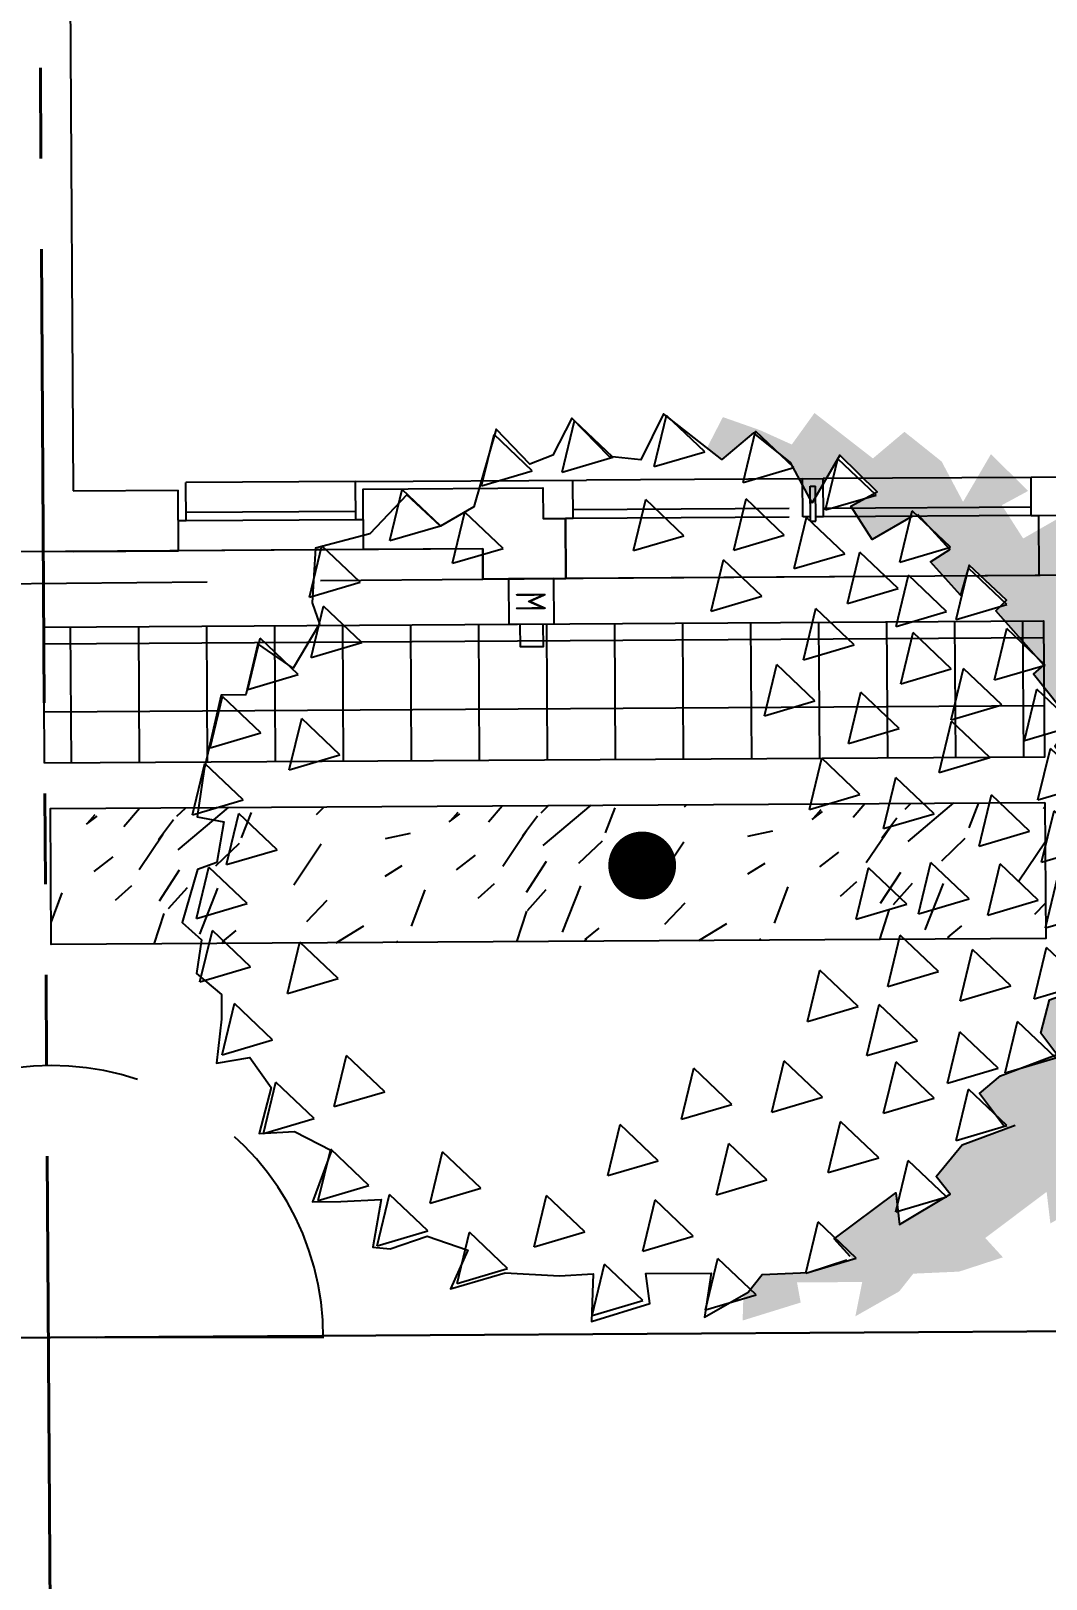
# Model space of a CAD drawing. Header units: feet. Extents: x 919634 to 928945, y 707022 to 708026.
# Drawn here: x 920920.78 to 920931.97, y 707106.93 to 707124 of the extents above; entities that cross this region are included whole.
import ezdxf
from ezdxf.enums import TextEntityAlignment as Align

# ---------------------------------------------------------------- set-up
doc = ezdxf.new("R2010")
doc.units = ezdxf.units.FT
doc.header["$LTSCALE"] = 20
doc.header["$MEASUREMENT"] = 0
for name, pattern in [('HIDDEN2', [0.1875, 0.125, -0.0625]), ('Site Plan$0$HIDDEN2', [0.1875, 0.125, -0.0625]), ('Site Plan$0$PHANTOM2', [1.25, 0.625, -0.125, 0.125, -0.125, 0.125, -0.125])]:
    doc.linetypes.add(name, pattern=pattern)
for name, color, linetype in [('-u-site-utility clear zone', 252, 'HIDDEN2'), ('-u-site-xref', 7, 'Continuous'), ('LP-ANNO-LABL-SHRB', 2, 'Continuous'), ('Site Plan$0$-u-site-bldg_interior', 252, 'Continuous'), ('Site Plan$0$E-PLAN', 252, 'Continuous'), ('Site Plan$0$SP-BLDG-ROOF ABOVE', 4, 'Site Plan$0$HIDDEN2'), ('x-Villa5-LP Block$0$L-002', 253, 'Continuous'), ('x-Villa5-LP Block$0$LK-TREE-013M', 253, 'Continuous'), ('x-Villa5-LP Block$0$LK-TREE-050M', 253, 'Continuous'), ('x-Villa5-LP Block$0$LK-TREE-TRNK', 253, 'Continuous'), ('x-Villa5-LP Block$0$LP-PATT-SHAR', 253, 'Continuous'), ('x-Villa5-LP Block$0$LP-SHAR-BRDR-CONT', 253, 'Continuous'), ('x-Villa5-LP Block$0$LP-TREE', 253, 'Continuous')]:
    doc.layers.add(name, color=color, linetype=linetype)
for name, color, linetype, lineweight in [('Site Plan$0$SP-LOT LINES', 252, 'Site Plan$0$PHANTOM2', 40), ('Site Plan$0$SP-SIDEWALK', 2, 'Continuous', 25), ('SP-BUILDING-FOOTPRINT', 1, 'Continuous', 25)]:
    doc.layers.add(name, color=color, linetype=linetype, lineweight=lineweight)
doc.layers.add('x-Villa5-LP Block$0$-u-site-no_plot', color=253, linetype='Continuous', plot=False)
doc.layers.add('x-Villa5-LP Block$0$LK-TREE-SHAD', color=253, linetype='Continuous', plot=False)
doc.layers.get('-u-site-xref').off()
doc.styles.add('Site Plan$0$ARCHSTYL', font='archstyl.shx', dxfattribs={"width": 0.8})

# ---------------------------------------------------------------- blocks, each defined once
blk = doc.blocks.new('Site Plan')
at = {"layer": 'Site Plan$0$-u-site-bldg_interior'}
for p, q in [((920920.9773875017, 707161.9299691503, -4.92498255506876e-07), (920921.2469248755, 707118.9308149533, -4.92498255506876e-07)), ((920924.3588501179, 707119.0336568764, -4.92498255506876e-07), (920922.488147871, 707119.0219305023, -4.92498255506876e-07)), ((920922.4907849728, 707118.6012351171, -4.92498255506876e-07), (920922.4881478716, 707119.021930425, -4.92498255506876e-07)), ((920924.3588501179, 707119.0336568764, -4.92498255506876e-07), (920926.9068063535, 707119.0496285728, -4.92498255506876e-07)), ((920924.3614872196, 707118.612961491, -4.92498255506876e-07), (920924.3588501179, 707119.0336568797, -4.92498255506876e-07)), ((920926.7596527262, 707118.6279942121, -4.92498255506876e-07), (920926.7570156245, 707119.0486895975, -4.92498255506876e-07)), ((920929.2894249626, 707119.0645638388, -4.92498255506876e-07), (920926.9068063536, 707119.0496285509, -4.92498255506876e-07)), ((920929.2894249626, 707119.0645638388, -4.92498255506876e-07), (920929.516169212, 707119.0659851705, -4.92498255506876e-07)), ((920929.2920620642, 707118.6438684538, -4.92498255506876e-07), (920929.2894249626, 707119.0645638388, -4.92498255506876e-07)), ((920929.3732790177, 707118.9817545024, -4.92498255506876e-07), (920929.4333598752, 707118.9821311153, -4.92498255506876e-07)), ((920929.3756963005, 707118.5961267377, -4.92498255506876e-07), (920929.3732790177, 707118.9817545024, -4.92498255506876e-07)), ((920929.4357771574, 707118.59650335, -4.92498255506876e-07), (920929.4333598752, 707118.9821311153, -4.92498255506876e-07)), ((920931.808179672, 707119.0803524875, -4.92498255506876e-07), (920929.516169212, 707119.0659851705, -4.92498255506876e-07)), ((920929.5188063133, 707118.6452897851, -4.92498255506876e-07), (920929.516169212, 707119.0659851705, -4.92498255506876e-07)), ((920932.3295182198, 707119.0836203885, -4.92498255506876e-07), (920931.808179672, 707119.0803524875, -4.92498255506876e-07)), ((920931.8108167737, 707118.6596571022, -4.92498255506876e-07), (920931.808179672, 707119.0803524875, -4.92498255506876e-07)), ((920921.2469248755, 707118.9308149533, -4.92498255506876e-07), (920922.4053385347, 707118.9380763667, -4.92498255506876e-07)), ((920922.4095174081, 707118.2714228868, -4.92498255506876e-07), (920922.4053385347, 707118.9380763667, -4.92498255506876e-07)), ((920924.3609069077, 707118.7055383227, -4.92498255506876e-07), (920922.4902046608, 707118.6938119486, -4.92498255506876e-07)), ((920929.1416910228, 707118.7355063321, -4.92498255506876e-07), (920926.7590724141, 707118.7205710439, -4.92498255506876e-07)), ((920929.1422713345, 707118.6429295004, -4.92498255506876e-07), (920926.7596527262, 707118.6279942121, -4.92498255506876e-07)), ((920929.3753937599, 707118.644390813, -4.92498255506876e-07), (920929.2920620642, 707118.6438684538, -4.92498255506876e-07)), ((920929.5188063133, 707118.6452897851, -4.92498255506876e-07), (920929.4354746174, 707118.6447674258, -4.92498255506876e-07)), ((920931.8102364616, 707118.7522339339, -4.92498255506876e-07), (920929.5182260015, 707118.7378666169, -4.92498255506876e-07)), ((920931.8108167737, 707118.6596571022, -4.92498255506876e-07), (920929.5188063133, 707118.6452897851, -4.92498255506876e-07)), ((920931.8108167737, 707118.6596571022, -4.92498255506876e-07), (920931.8941484692, 707118.6601794615, -4.92498255506876e-07)), ((920922.4907849728, 707118.6012351171, -4.92498255506876e-07), (920922.4074532762, 707118.6007127577, -4.92498255506876e-07)), ((920924.3614872196, 707118.612961491, -4.92498255506876e-07), (920922.4907849728, 707118.6012351171, -4.92498255506876e-07)), ((920924.4448189157, 707118.6134838503, -4.92498255506876e-07), (920924.3614872196, 707118.612961491, -4.92498255506876e-07)), ((920926.7596527262, 707118.6279942121, -4.92498255506876e-07), (920926.6763210295, 707118.6274718526, -4.92498255506876e-07)), ((920926.6804747065, 707117.9648380151, -4.92498255506876e-07), (920926.6763210295, 707118.6274718526, -4.92498255506876e-07)), ((920929.3756963005, 707118.5961267377, -4.92498255506876e-07), (920929.4357771574, 707118.59650335, -4.92498255506876e-07)), ((920921.25110375, 707118.2641613729, -4.92498255506876e-07), (920920.5844501805, 707118.2599824987, -4.92498255506876e-07)), ((920921.25110375, 707118.2641613729, -4.92498255506876e-07), (920922.4095174081, 707118.2714228868, -4.92498255506876e-07)), ((920924.4468830475, 707118.2841939492, -4.92498255506876e-07), (920922.4095174083, 707118.2714228776, -4.92498255506876e-07)), ((920931.9098244935, 707117.9976178504, -4.92498255506876e-07), (920926.6804747065, 707117.9648380151, -4.92498255506876e-07))]:
    blk.add_line(p, q, dxfattribs=at)
at = {"layer": 'Site Plan$0$-u-site-bldg_interior', "elevation": -4.92498255506876e-07}
for points in [[(920932.4081183461, 707118.000741373), (920931.8983021466, 707117.9975456237), (920931.8941484692, 707118.6601794615), (920932.4154870176, 707118.6634474379), (920932.3846425229, 707123.5840533096)], [(920925.7625358915, 707118.2924410247), (920925.7646254088, 707117.9590970739), (920926.6804747065, 707117.9648380151)]]:
    blk.add_lwpolyline(points, dxfattribs=at)
blk.add_lwpolyline([(920926.6804747065, 707117.9648380151), (920925.7646267961, 707117.9590970827), (920925.7625372777, 707118.292441033), (920924.4468830475, 707118.2841939492), (920924.4427041734, 707118.9508475184), (920926.425010642, 707118.9632734624), (920926.4271253564, 707118.6259097862), (920926.6763210295, 707118.6274718526)], close=True, dxfattribs=at)
at = {"layer": 'Site Plan$0$E-PLAN'}
for p, q in [((920926.5474405107, 707117.964004099, -4.92498255506876e-07), (920926.0474503337, 707117.9608699435, -4.92498255506876e-07)), ((920926.0474503337, 707117.9608699435, -4.92498255506876e-07), (920926.0505844892, 707117.4608797668, -4.92498255506876e-07)), ((920926.550574666, 707117.4640139225, -4.92498255506876e-07), (920926.5474405107, 707117.964004099, -4.92498255506876e-07)), ((920926.0505844892, 707117.4608797668, -4.92498255506876e-07), (920926.550574666, 707117.4640139225, -4.92498255506876e-07))]:
    blk.add_line(p, q, dxfattribs=at)
at = {"layer": 'Site Plan$0$E-PLAN', "elevation": -4.92498255506876e-07}
blk.add_lwpolyline([(920926.425577122, 707117.4632303836), (920926.4271441998, 707117.2132352948), (920926.1771491113, 707117.2116682169), (920926.1755820336, 707117.4616633058)], dxfattribs=at)
at = {"layer": 'Site Plan$0$SP-BLDG-ROOF ABOVE'}
blk.add_line((920920.2243983189, 707117.9061378099, -4.92498255506876e-07), (920925.7646267961, 707117.9590970827, -4.92498255506876e-07), dxfattribs=at)
at = {"layer": 'Site Plan$0$SP-LOT LINES', "ltscale": 0.4}
blk.add_line((920921.1162654029, 707086.5960307533, 1.430118495167166e-07), (920920.5521173982, 707176.5942626084, 1.430118495161385e-07), dxfattribs=at)
at = {"layer": 'Site Plan$0$SP-SIDEWALK'}
for p, q in [((920958.6307453202, 707109.829742878), (920601.175494837, 707107.5890581203)), ((920939.6384011458, 707109.7125874128, -4.92498255506876e-07), (920844.3069367487, 707109.1150083903, -4.92498255506876e-07))]:
    blk.add_line(p, q, dxfattribs=at)
at = {"layer": 'Site Plan$0$E-PLAN', "style": 'Site Plan$0$ARCHSTYL', "width": 0.8}
blk.add_text('M', height=0.3333333333333331, rotation=270.3591500469424, dxfattribs=at).set_placement((920926.2923255822, 707117.7114052343, -4.92498255506876e-07), align=Align.MIDDLE)
blk = doc.blocks.new('x-Villa5-LP Block$0$TREE-EVGR-001')
at = {"layer": 'x-Villa5-LP Block$0$LK-TREE-SHAD'}
blk.add_hatch(color=256, dxfattribs=at).paths.add_polyline_path([(0.1089706438699523, -0.4757895270687129), (0.1079324849648344, -0.5039278319806328), (0.1722425849569049, -0.4844509835266706), (0.1683450062939187, -0.4621619195394686), (0.2404502679496829, -0.4621619195394686), (0.2326551019482395, -0.5000324628521611), (0.2813748786129224, -0.4727648733296661), (0.29696520194031, -0.4532880220641289), (0.3476337679364576, -0.4513403360940913), (0.396264019304823, -0.4358758569983934), (0.3768656295975177, -0.4143343223446152), (0.4450733125903241, -0.3636945124281112), (0.4489708955910316, -0.3987528430191389), (0.5054858295816587, -0.3656421955865525), (0.4898955019165214, -0.3461653471325974), (0.5191273679153312, -0.3111070165415697), (0.5672549638759108, -0.2934702439136743), (0.5386152742434547, -0.2546241515265422), (0.5620007679100354, -0.2351473002610049), (0.624362074232863, -0.2117750798669817), (0.6068229572362327, -0.1884028594729728), (0.6165669125691693, -0.1513968457234967), (0.6613891018953666, -0.1358153635864312), (0.6399524018980287, -0.1143908291624314), (0.6360548188972928, -0.06569870240437581), (0.6652866848961025, -0.0540125922073571), (0.6419011912295218, -0.02869268865489971), (0.6321572402343065, 0.008313327906165568), (0.6652866848961025, 0.01805175213314669), (0.6399524018980287, 0.05311008272417439), (0.6321572402343065, 0.07453461714816001), (0.6594403125638735, 0.08037767224666226), (0.624362074232863, 0.1290697990047249), (0.6341060295657996, 0.1427035923601849), (0.6438499848987362, 0.1543897025571965), (0.600976584904032, 0.2089248844137614), (0.6126693295684618, 0.2186633086407426), (0.5600519742407926, 0.2790415455958168), (0.5717447189052223, 0.2907276557928284), (0.5308201125797325, 0.329681355512335), (0.5210761572468243, 0.2965707108913307), (0.4879467125850283, 0.3335767246408068), (0.5093834125823946, 0.3472105208078489), (0.4734964548200651, 0.3870622876876126), (0.4236366125929578, 0.3588966310048534), (0.4002511232641268, 0.3959026447543295), (0.4294829849251585, 0.4114841268913949), (0.3885583742619474, 0.4523855097693499), (0.3573777232693942, 0.3997980166943904), (0.3339922296028135, 0.4445947715123992), (0.2930676232773237, 0.4777054161333965), (0.2579893849463133, 0.448490140640871), (0.1936792849542428, 0.4991299505573892), (0.1683450062939187, 0.4644221308886216), (0.1332667679629083, 0.4805573219530999), (0.09234215729966877, 0.4952345814289103), (0.07460491585158024, 0.4613917906249796), (0.0909893849463117, 0.448490140640871), (0.1260676232773221, 0.4777054161333965), (0.1669922296028119, 0.4445947715123992), (0.1903777232693926, 0.3997980166943904), (0.2215583742619458, 0.4523855097693499), (0.2624829849251853, 0.4114841268913949), (0.2332511232641252, 0.3959026447543295), (0.2566366125929562, 0.3588966310048534), (0.3064964548200635, 0.3870622876876126), (0.342383412582393, 0.3472105208078489), (0.3209467125850267, 0.3335767246408068), (0.3540761572468227, 0.2965707108913307), (0.3638201125797593, 0.329681355512335), (0.4047447189052207, 0.2907276557928284), (0.3930519742408194, 0.2790415455958168), (0.4456693295684602, 0.2186633086407426), (0.4339765849040305, 0.2089248844137614), (0.4768499848987346, 0.1543897025571965), (0.4671060295657981, 0.1427035923601849), (0.4573620742328615, 0.1290697990047249), (0.4924403125638719, 0.08037767224666226), (0.4651572402343049, 0.07453461714816001), (0.4729524018980271, 0.05311008272417439), (0.498286684896101, 0.01805175213314669), (0.4651572402343049, 0.008313327906165568), (0.4749011912295202, -0.02869268865489971), (0.498286684896101, -0.0540125922073571), (0.4690548188972912, -0.06569870240437581), (0.4729524018980271, -0.1143908291624314), (0.494389101895365, -0.1358153635864312), (0.4495669125691677, -0.1513968457234967), (0.4398229572362311, -0.1884028594729728), (0.4573620742328615, -0.2117750798669817), (0.3950007679100338, -0.2351473002610049), (0.3716152742434531, -0.2546241515265422), (0.4002549638759092, -0.2934702439136743), (0.3521273679153296, -0.3111070165415697), (0.3228955019165198, -0.3461653471325974), (0.3384858295816571, -0.3656421955865525), (0.2819708955910301, -0.3987528430191389), (0.2780733125903225, -0.3636945124281112), (0.2098656295975161, -0.4143343223446152), (0.2292640193048214, -0.4358758569983934), (0.1806337679364844, -0.4513403360940913), (0.1299652019403084, -0.4532880220641289), (0.1143748786128924, -0.4727648733296661)])
at = {"layer": 'x-Villa5-LP Block$0$LK-TREE-013M'}
for p, q in [((0.01608767338453276, 0.4409001615718182), (0.03011885881846865, 0.4975208610826485)), ((0.07213823025793431, 0.4570591482962385), (0.03011885881846865, 0.4975208610826485)), ((-0.08579755074086393, 0.4354452148689205), (-0.07176636530692804, 0.4920659143797508)), ((-0.02974699386746238, 0.4516042015933337), (-0.07176636530692804, 0.4920659143797508)), ((0.1143341395054449, 0.4227169976003609), (0.1283653249393808, 0.4793376971111911)), ((0.1703846963788465, 0.4388759843247811), (0.1283653249393808, 0.4793376971111911)), ((-0.1749471218505789, 0.4208986820327283), (-0.160915936416643, 0.4775193815435586)), ((-0.1188965649771774, 0.4370576687571415), (-0.160915936416643, 0.4775193815435586)), ((-0.08579755074086393, 0.4354452148689205), (-0.02974699386746238, 0.4516042015933337)), ((0.01608767338453276, 0.4409001615718182), (0.07213823025793431, 0.4570591482962385)), ((0.205303089617388, 0.3918056246554613), (0.2193342750513523, 0.4484263241662916)), ((0.2613536464907895, 0.4079646113798816), (0.2193342750513523, 0.4484263241662916)), ((-0.1749471218505789, 0.4208986820327283), (-0.1188965649771774, 0.4370576687571415)), ((0.1143341395054449, 0.4227169976003609), (0.1703846963788465, 0.4388759843247811)), ((-0.2768323459759756, 0.3608942434154443), (-0.2628011605420113, 0.4175149429262746)), ((-0.2207817891025741, 0.3770532301398575), (-0.2628011605420113, 0.4175149429262746)), ((-0.007564253644574137, 0.3481660261468846), (0.006466931789361752, 0.4047867256577149)), ((0.04848630322882741, 0.3643250128713049), (0.006466931789361752, 0.4047867256577149)), ((0.1034178654920197, 0.3481660261468846), (0.1174490509259556, 0.4047867256577149)), ((0.1594684223653928, 0.3643250128713049), (0.1174490509259556, 0.4047867256577149)), ((0.205303089617388, 0.3918056246554613), (0.2613536464907895, 0.4079646113798816)), ((-0.2768323459759756, 0.3608942434154443), (-0.2207817891025741, 0.3770532301398575)), ((-0.207695943890883, 0.3354378171734425), (-0.1936647584569471, 0.3920585166842798)), ((-0.1516453870174814, 0.3515968038978627), (-0.1936647584569471, 0.3920585166842798)), ((0.1701956033239185, 0.3271660389251565), (0.1842267887578544, 0.3837867384359868)), ((0.22624616019732, 0.3433250256495768), (0.1842267887578544, 0.3837867384359868)), ((0.2871751447181623, 0.3336195016058099), (0.3012063301520982, 0.3902402011166473)), ((0.3432257015915638, 0.3497784883302302), (0.3012063301520982, 0.3902402011166473)), ((-0.007564253644574137, 0.3481660261468846), (0.04848630322882741, 0.3643250128713049)), ((0.1034178654920197, 0.3481660261468846), (0.1594684223653928, 0.3643250128713049)), ((-0.3659819170856906, 0.2990714892305277), (-0.3519507316517547, 0.355692188741358)), ((-0.3099313602122891, 0.3152304759549409), (-0.3519507316517547, 0.355692188741358)), ((-0.207695943890883, 0.3354378171734425), (-0.1516453870174814, 0.3515968038978627)), ((0.1701956033239185, 0.3271660389251565), (0.22624616019732, 0.3433250256495768)), ((0.2289550166464949, 0.2881615875296006), (0.2429862020804592, 0.3447822870404309)), ((0.2850055735198964, 0.3043205742540209), (0.2429862020804592, 0.3447822870404309)), ((0.2871751447181623, 0.3336195016058099), (0.3432257015915638, 0.3497784883302302)), ((0.07794655946065632, 0.2808883252590633), (0.0919777448945922, 0.3375090247699006)), ((0.1339971163340579, 0.2970473119834764), (0.0919777448945922, 0.3375090247699006)), ((0.3490340307942859, 0.2699784235581433), (0.3630652162282217, 0.3265991230689735)), ((0.4050845876676874, 0.2861374102825565), (0.3630652162282217, 0.3265991230689735)), ((-0.3659819170856906, 0.2990714892305277), (-0.3099313602122891, 0.3152304759549409)), ((0.2823669751465161, 0.262489606945266), (0.2963981605804804, 0.3191103064560963)), ((0.3384175320199176, 0.2786485936696792), (0.2963981605804804, 0.3191103064560963)), ((0.07794655946065632, 0.2808883252590633), (0.1339971163340579, 0.2970473119834764)), ((0.2289550166464949, 0.2881615875296006), (0.2850055735198964, 0.3043205742540209)), ((-0.3647756345556559, 0.2323072228889984), (-0.35074444912172, 0.2889279223998358)), ((-0.3087250776822543, 0.2484662096134116), (-0.35074444912172, 0.2889279223998358)), ((0.179831783586053, 0.2263388333446841), (0.1938629690199889, 0.2829595328555143)), ((0.2358823404594546, 0.2424978200691044), (0.1938629690199889, 0.2829595328555143)), ((0.2823669751465161, 0.262489606945266), (0.3384175320199176, 0.2786485936696792)), ((0.3490340307942859, 0.2699784235581433), (0.4050845876676874, 0.2861374102825565)), ((0.3908797478457871, 0.2027007226703148), (0.4049109332797229, 0.2593214221811593)), ((0.4469303047191886, 0.2188597093947351), (0.4049109332797229, 0.2593214221811593)), ((-0.4351183191707548, 0.1972457676722996), (-0.4210871337368189, 0.2538664671831299)), ((-0.3790677622973817, 0.2134047543967128), (-0.4210871337368189, 0.2538664671831299)), ((-0.3647756345556559, 0.2323072228889984), (-0.3087250776822543, 0.2484662096134116)), ((0.179831783586053, 0.2263388333446841), (0.2358823404594546, 0.2424978200691044)), ((0.2871751447181623, 0.1990640832399322), (0.3012063301520982, 0.2556847827507625)), ((0.3432257015915638, 0.2152230699643525), (0.3012063301520982, 0.2556847827507625)), ((-0.4351183191707548, 0.1972457676722996), (-0.3790677622973817, 0.2134047543967128)), ((0.1361666875323237, 0.1645160791597675), (0.1501978729662596, 0.2211367786705978)), ((0.1922172444057253, 0.1806750658841807), (0.1501978729662596, 0.2211367786705978)), ((0.2871751447181623, 0.1990640832399322), (0.3432257015915638, 0.2152230699643525)), ((0.3427669659111814, 0.1590072464141628), (0.3567981513451173, 0.2156279459250001)), ((0.3988175227845829, 0.175166233138583), (0.3567981513451173, 0.2156279459250001)), ((0.3908797478457871, 0.2027007226703148), (0.4469303047191886, 0.2188597093947351)), ((-0.4769470063782535, 0.133136656281394), (-0.4629158209443176, 0.1897573557922243)), ((-0.4208964495048519, 0.1492956430058143), (-0.4629158209443176, 0.1897573557922243)), ((0.2289550166464949, 0.1336046979197505), (0.2429862020804592, 0.1902253974305808)), ((0.2850055735198964, 0.1497636846441637), (0.2429862020804592, 0.1902253974305808)), ((0.4236285698860911, 0.1354230134873831), (0.437659755320027, 0.1920437129982133)), ((0.4796791267594926, 0.1515820002117962), (0.437659755320027, 0.1920437129982133)), ((0.1361666875323237, 0.1645160791597675), (0.1922172444057253, 0.1806750658841807)), ((0.3427669659111814, 0.1590072464141628), (0.3988175227845829, 0.175166233138583)), ((-0.3896338441147975, 0.1081482716777487), (-0.3756026586808616, 0.1647689711885789)), ((-0.333583287241396, 0.1243072584021689), (-0.3756026586808616, 0.1647689711885789)), ((0.3290208617696635, 0.1008750011120867), (0.3430520472035994, 0.1574957006229312)), ((0.385071418643065, 0.117033987836507), (0.3430520472035994, 0.1574957006229312)), ((-0.4769470063782535, 0.133136656281394), (-0.4208964495048519, 0.1492956430058143)), ((0.2289550166464949, 0.1336046979197505), (0.2850055735198964, 0.1497636846441637)), ((0.4236285698860911, 0.1354230134873831), (0.4796791267594926, 0.1515820002117962)), ((-0.3896338441147975, 0.1081482716777487), (-0.333583287241396, 0.1243072584021689)), ((0.4381836019040009, 0.06996362816719426), (0.4522147873379367, 0.1265843276780316)), ((0.4942341587774024, 0.08612261489160744), (0.4522147873379367, 0.1265843276780316)), ((-0.4969772052469068, 0.05905372646627427), (-0.4829460198129709, 0.1156744259771045)), ((-0.4409266483735053, 0.07521271319068745), (-0.4829460198129709, 0.1156744259771045)), ((0.1852899205927656, 0.06087204203390684), (0.1993211060267015, 0.1174927415447371)), ((0.2413404774661672, 0.07703102875832002), (0.1993211060267015, 0.1174927415447371)), ((0.3290208617696635, 0.1008750011120867), (0.385071418643065, 0.117033987836507)), ((0.2671619756935399, 0.03905224692717013), (0.2811931611274758, 0.0956729464380146)), ((0.3232125325669415, 0.05521123365159042), (0.2811931611274758, 0.0956729464380146)), ((0.4381836019040009, 0.06996362816719426), (0.4942341587774024, 0.08612261489160744)), ((-0.4969772052469068, 0.05905372646627427), (-0.4409266483735053, 0.07521271319068745)), ((0.1852899205927656, 0.06087204203390684), (0.2413404774661672, 0.07703102875832002)), ((0.3726859578233928, 0.0190507673880802), (0.3867171432573286, 0.07567146689891047)), ((0.4287365146967943, 0.03520975411250049), (0.3867171432573286, 0.07567146689891047)), ((-0.4596898562604395, 0.003783748969567569), (-0.4456586708265036, 0.06040444848039783)), ((-0.4036392993870379, 0.01994273569398075), (-0.4456586708265036, 0.06040444848039783)), ((0.2671619756935399, 0.03905224692717013), (0.3232125325669415, 0.05521123365159042)), ((0.4418223599084854, 0.0008676034166228419), (0.4558535453424213, 0.05748830292745311)), ((0.4978729167818869, 0.01702659014103602), (0.4558535453424213, 0.05748830292745311)), ((0.3726859578233928, 0.0190507673880802), (0.4287365146967943, 0.03520975411250049)), ((-0.4596898562604395, 0.003783748969567569), (-0.4036392993870379, 0.01994273569398075)), ((-0.4933384472424223, -0.05550020406539602), (-0.4793072618084864, 0.001120495445434244)), ((-0.4372878903690207, -0.03934121734097573), (-0.4793072618084864, 0.001120495445434244)), ((0.3053689347405566, -0.05550020406539602), (0.3194001201744925, 0.001120495445434244)), ((0.3614194916139581, -0.03934121734097573), (0.3194001201744925, 0.001120495445434244)), ((0.4418223599084854, 0.0008676034166228419), (0.4978729167818869, 0.01702659014103602)), ((0.236232532655464, -0.06095515076829372), (0.2502637180893998, -0.004334451257463456)), ((0.2922830895288655, -0.04479616404388054), (0.2502637180893998, -0.004334451257463456)), ((0.3817828528345899, -0.05731851963302859), (0.3958140382685258, -0.0006978201221983227)), ((0.4378334097079914, -0.0411595329086083), (0.3958140382685258, -0.0006978201221983227)), ((0.4454611179129699, -0.07186505246922081), (0.4594923033469058, -0.01524435295839055)), ((0.5015116747863715, -0.05570606574480053), (0.4594923033469058, -0.01524435295839055)), ((-0.4933384472424223, -0.05550020406539602), (-0.4372878903690207, -0.03934121734097573)), ((0.236232532655464, -0.06095515076829372), (0.2922830895288655, -0.04479616404388054)), ((0.3053689347405566, -0.05550020406539602), (0.3614194916139581, -0.03934121734097573)), ((0.3817828528345899, -0.05731851963302859), (0.4378334097079914, -0.0411595329086083)), ((0.4454611179129699, -0.07186505246922081), (0.5015116747863715, -0.05570606574480053)), ((-0.4898898862905128, -0.1255692016943044), (-0.4758587008565769, -0.06894850218347415)), ((-0.4338393294171112, -0.1094102149698841), (-0.4758587008565769, -0.06894850218347415)), ((-0.3932726021192536, -0.1391427616521668), (-0.3792414166853462, -0.0825220621413294)), ((-0.3372220452458805, -0.1229837749277465), (-0.3792414166853462, -0.0825220621413294)), ((0.2708007336979961, -0.1355061222217699), (0.2848319191319604, -0.07888542271093968)), ((0.3268512905713976, -0.1193471354973568), (0.2848319191319604, -0.07888542271093968)), ((0.3508534097965423, -0.1518709706255947), (0.3648845952304782, -0.09525027111476447)), ((0.4069039666699155, -0.1357119839011816), (0.3648845952304782, -0.09525027111476447)), ((0.4327254648972882, -0.1500526550579622), (0.4467566503312241, -0.0934319555471319)), ((0.4887760217706898, -0.133893668333549), (0.4467566503312241, -0.0934319555471319)), ((-0.4898898862905128, -0.1255692016943044), (-0.4338393294171112, -0.1094102149698841)), ((0.1816511625882811, -0.1736907657323314), (0.1956823480222454, -0.1170700662214941)), ((0.2377017194616826, -0.1575317790079112), (0.1956823480222454, -0.1170700662214941)), ((0.2708007336979961, -0.1355061222217699), (0.3268512905713976, -0.1193471354973568)), ((-0.3932726021192536, -0.1391427616521668), (-0.3372220452458805, -0.1229837749277465)), ((0.3508534097965423, -0.1518709706255947), (0.4069039666699155, -0.1357119839011816)), ((0.4327254648972882, -0.1500526550579622), (0.4887760217706898, -0.133893668333549)), ((-0.4660477622088308, -0.206420462539981), (-0.4520165767748949, -0.1497997630291508)), ((-0.4099972053354293, -0.1902614758155607), (-0.4520165767748949, -0.1497997630291508)), ((0.1816511625882811, -0.1736907657323314), (0.2377017194616826, -0.1575317790079112)), ((0.2471488066688892, -0.2118754092428787), (0.2611799921028251, -0.1552547097320485)), ((0.3031993635422907, -0.1957164225184655), (0.2611799921028251, -0.1552547097320485)), ((0.3362983777786042, -0.2427867904829029), (0.3503295632125685, -0.1861660909720655)), ((0.3923489346520057, -0.2266278037584897), (0.3503295632125685, -0.1861660909720655)), ((0.3999766428569842, -0.2318768970771004), (0.4140078282909201, -0.1752561975662701)), ((0.4560271997303857, -0.2157179103526801), (0.4140078282909201, -0.1752561975662701)), ((-0.4660477622088308, -0.206420462539981), (-0.4099972053354293, -0.1902614758155607)), ((0.2471488066688892, -0.2118754092428787), (0.3031993635422907, -0.1957164225184655)), ((-0.3423299900565837, -0.2646065855896325), (-0.3282988046226194, -0.2079858860788022)), ((-0.2862794331831822, -0.2484475988652122), (-0.3282988046226194, -0.2079858860788022)), ((0.1416248245390364, -0.273698171722927), (0.1556560099729722, -0.2170774722120825)), ((0.1976753814124379, -0.2575391849985067), (0.1556560099729722, -0.2170774722120825)), ((0.2653425966912835, -0.2755164872905596), (0.2793737821252193, -0.2188957877797222)), ((0.321393153564685, -0.2593575005661393), (0.2793737821252193, -0.2188957877797222)), ((0.3999766428569842, -0.2318768970771004), (0.4560271997303857, -0.2157179103526801)), ((-0.4205632871528451, -0.2936996512620169), (-0.4065321017189092, -0.2370789517511867)), ((-0.364512730279472, -0.2775406645375966), (-0.4065321017189092, -0.2370789517511867)), ((0.04155897941589615, -0.2809714339934573), (0.05559016484980361, -0.224350734482627)), ((0.09760953628926927, -0.264812447269037), (0.05559016484980361, -0.224350734482627)), ((0.3362983777786042, -0.2427867904829029), (0.3923489346520057, -0.2266278037584897)), ((-0.3423299900565837, -0.2646065855896325), (-0.2862794331831822, -0.2484475988652122)), ((0.3453952727898013, -0.3064278685305766), (0.3594264582237372, -0.2498071690197463)), ((0.4014458296632029, -0.2902688818061563), (0.3594264582237372, -0.2498071690197463)), ((0.04155897941589615, -0.2809714339934573), (0.09760953628926927, -0.264812447269037)), ((0.1416248245390364, -0.273698171722927), (0.1976753814124379, -0.2575391849985067)), ((0.2653425966912835, -0.2755164872905596), (0.321393153564685, -0.2593575005661393)), ((-0.4205632871528451, -0.2936996512620169), (-0.364512730279472, -0.2775406645375966)), ((-0.04031307568487819, -0.3427941881783738), (-0.0262818902509423, -0.2861734886675436)), ((0.01573748118852336, -0.3266352014539535), (-0.0262818902509423, -0.2861734886675436)), ((0.2034837106151599, -0.3409758726107412), (0.2175148960490958, -0.284355173099911)), ((0.2595342674885615, -0.324816885886321), (0.2175148960490958, -0.284355173099911)), ((0.3453952727898013, -0.3064278685305766), (0.4014458296632029, -0.2902688818061563)), ((0.0797659384629128, -0.364613991580228), (0.09379712389684869, -0.3079932920693906)), ((0.1358164953362859, -0.3484550048558077), (0.09379712389684869, -0.3079932920693906)), ((-0.360523780078978, -0.3682506227154931), (-0.3464925946450137, -0.3116299232046629)), ((-0.3044732232055765, -0.3520916359910728), (-0.3464925946450137, -0.3116299232046629)), ((-0.2368060079267025, -0.3718872538507583), (-0.2227748224927666, -0.315266554339928)), ((-0.1807554510533009, -0.3557282671263451), (-0.2227748224927666, -0.315266554339928)), ((0.2034837106151599, -0.3409758726107412), (0.2595342674885615, -0.324816885886321)), ((-0.04031307568487819, -0.3427941881783738), (0.01573748118852336, -0.3266352014539535)), ((0.2780782497069652, -0.3846154711193179), (0.292109435140901, -0.3279947716084877)), ((0.3341288065803667, -0.3684564843948976), (0.292109435140901, -0.3279947716084877)), ((-0.360523780078978, -0.3682506227154931), (-0.3044732232055765, -0.3520916359910728)), ((-0.2368060079267025, -0.3718872538507583), (-0.1807554510533009, -0.3557282671263451)), ((0.0797659384629128, -0.364613991580228), (0.1358164953362859, -0.3484550048558077)), ((-0.2957471033798527, -0.4187691509456783), (-0.2817159179459168, -0.3621484514348481)), ((-0.2396965465064511, -0.4026101642212581), (-0.2817159179459168, -0.3621484514348481)), ((-0.1221851307856525, -0.4209817990622398), (-0.1081539453516882, -0.3643610995514024)), ((-0.06613457391225097, -0.4048228123378266), (-0.1081539453516882, -0.3643610995514024)), ((-0.002106116637861533, -0.4264367457651446), (0.01192506879607436, -0.3698160462543072)), ((0.05394444023554001, -0.4102777590407243), (0.01192506879607436, -0.3698160462543072)), ((0.2780782497069652, -0.3846154711193179), (0.3341288065803667, -0.3684564843948976)), ((-0.2957471033798527, -0.4187691509456783), (-0.2396965465064511, -0.4026101642212581)), ((-0.207695943890883, -0.4609847581404267), (-0.1936647584569471, -0.4043640586295965)), ((-0.1516453870174814, -0.4448257714160135), (-0.1936647584569471, -0.4043640586295965)), ((-0.1221851307856525, -0.4209817990622398), (-0.06613457391225097, -0.4048228123378266)), ((-0.002106116637861533, -0.4264367457651446), (0.05394444023554001, -0.4102777590407243)), ((0.1780124045838249, -0.4518931720071393), (0.1920435900177608, -0.3952724724963019)), ((0.2340629614571981, -0.4357341852827261), (0.1920435900177608, -0.3952724724963019)), ((-0.207695943890883, -0.4609847581404267), (-0.1516453870174814, -0.4448257714160135)), ((-0.05850686570727248, -0.4973510860833557), (-0.04447568027333659, -0.4407303865725112)), ((-0.002456308833870935, -0.4811920993589354), (-0.04447568027333659, -0.4407303865725112)), ((0.06703028544723111, -0.4918961310853263), (0.081061470881167, -0.435275431574496)), ((0.1230808423206327, -0.475737144360906), (0.081061470881167, -0.435275431574496)), ((0.1780124045838249, -0.4518931720071393), (0.2340629614571981, -0.4357341852827261)), ((0.06703028544723111, -0.4918961310853263), (0.1230808423206327, -0.475737144360906)), ((-0.05850686570727248, -0.4973510860833557), (-0.002456308833870935, -0.4811920993589354))]:
    blk.add_line(p, q, dxfattribs=at)
at = {"layer": 'x-Villa5-LP Block$0$LK-TREE-050M'}
for points in [[(0.3014588019191535, 0.384216534557325), (0.2566366125929562, 0.3588966310048534), (0.2332511232641252, 0.3959026447543295), (0.2624829849251853, 0.4114841268913949), (0.2215583742619458, 0.4523855097693499), (0.1903777232693926, 0.3997980166943904), (0.1669922296028119, 0.4445947715123992), (0.1260676232773221, 0.4777054161333965), (0.0909893849463117, 0.448490140640871), (0.02667928495424121, 0.4991299505573892), (0.001345006293917095, 0.448490140640871), (-0.03373323203709333, 0.4523855097693499), (-0.0746578427003044, 0.4952345814289103), (-0.0960945426976707, 0.4543331957393804), (-0.1214288213580232, 0.4445947715123992), (-0.1584558490205268, 0.4835484712318987), (-0.1837901320186006, 0.3978503307243599), (-0.2208171596811042, 0.3764257963003672), (-0.2578441873435793, 0.4114841268913949), (-0.2987687936690691, 0.3686350552318345), (-0.359181310660432, 0.3530535759063511), (-0.3630788936611395, 0.2926753389512768), (-0.3552837319974458, 0.2693031185572607), (-0.3845155936585058, 0.220610994610773), (-0.4234914106525025, 0.247878584133268), (-0.4371329489861466, 0.1913957191182476), (-0.4644160213157136, 0.1913957191182476), (-0.4839039319815868, 0.1095929477391877), (-0.4916990936452805, 0.05700545185264616), (-0.4624672319842205, 0.05116239675413681), (-0.4702623936479426, 0.006365641936127986), (-0.4916990936452805, -0.001425099132404739), (-0.5092382106419393, -0.05985564730586646), (-0.487801510644573, -0.07933249857140368), (-0.4936478829767736, -0.116338515132469), (-0.4663648106472067, -0.1397107355264779), (-0.4663648106472067, -0.1669783250489729), (-0.4722111829794073, -0.2156704489954677), (-0.4351841596546535, -0.2098273938969584), (-0.4117986659880728, -0.2429380413295377), (-0.4254402043217169, -0.2935778512460558), (-0.3864643873277203, -0.2916301652760183), (-0.3455397766645092, -0.313054699700011), (-0.3669764766618755, -0.3695375675266064), (-0.3357958213315726, -0.3695375675266064), (-0.2909736320053753, -0.367589881556583), (-0.3007175873383119, -0.4201773774431246), (-0.2812296766724387, -0.422125060601573), (-0.2403050660092276, -0.4084912672461201), (-0.1954828766830303, -0.4240727465715963), (-0.2149707873488751, -0.4669218182311567), (-0.1545582660197908, -0.4493926529356429), (-0.0941457490284563, -0.4532880220641289), (-0.05711872136595275, -0.4513403360940913), (-0.05906751503516716, -0.5039278319806328), (0.005242584956903329, -0.4844509835266706), (0.001345006293917095, -0.4513403360940913), (0.07345026794968135, -0.4513403360940913), (0.06565510194823787, -0.5000324628521611), (0.1143748786128924, -0.4727648733296661), (0.1299652019403084, -0.4532880220641289), (0.1806337679364844, -0.4513403360940913), (0.2235071679311886, -0.4377065427386384)], [(0.39889834657302, -0.2916301652760183), (0.3716152742434531, -0.2546241515265422), (0.3950007679100338, -0.2351473002610049), (0.4573620742328615, -0.2117750798669817), (0.4398229572362311, -0.1884028594729728), (0.4495669125691677, -0.1513968457234967), (0.494389101895365, -0.1358153635864312), (0.4729524018980271, -0.1143908291624314), (0.4690548188972912, -0.06569870240437581), (0.498286684896101, -0.0540125922073571), (0.4749011912295202, -0.02869268865489971), (0.4651572402343049, 0.008313327906165568), (0.498286684896101, 0.01805175213314669), (0.4729524018980271, 0.05311008272417439), (0.4651572402343049, 0.07453461714816001), (0.4924403125638719, 0.08037767224666226), (0.4573620742328615, 0.1290697990047249), (0.4671060295657981, 0.1427035923601849), (0.4768499848987346, 0.1543897025571965), (0.4339765849040305, 0.2089248844137614), (0.4456693295684602, 0.2186633086407426), (0.3930519742408194, 0.2790415455958168), (0.4047447189052207, 0.2907276557928284), (0.3638201125797593, 0.329681355512335), (0.3540761572468227, 0.2965707108913307), (0.3209467125850267, 0.3335767246408068), (0.342383412582393, 0.3472105208078489), (0.3073051742513826, 0.3861642205273483)], [(0.2274047465941749, -0.4338111707985775), (0.2098656295975161, -0.4143343223446152), (0.2780733125903225, -0.3636945124281112), (0.2819708955910301, -0.3987528430191389), (0.3384858295816571, -0.3656421955865525), (0.3228955019165198, -0.3461653471325974), (0.3521273679153296, -0.3111070165415697), (0.410591095575171, -0.2896824793059949)]]:
    blk.add_lwpolyline(points, dxfattribs=at)
at = {"layer": 'x-Villa5-LP Block$0$LK-TREE-TRNK', "const_width": 0.03749999999999999}
blk.add_lwpolyline([(-0.007023873626593513, -0.01738469727311553, 1), (0.007023873626508248, 0.01738469727314396, 1)], format="xyb", close=True, dxfattribs=at)
blk = doc.blocks.new('x-Villa5-LP Block', base_point=(60.56777102686465, 154.948772139498, 6.35512269888012e-07))
at = {"layer": 'x-Villa5-LP Block$0$LP-PATT-SHAR'}
h = blk.add_hatch(dxfattribs=at)
h.set_pattern_fill('ANSI37', color=256, scale=6, angle=45)
h.set_pattern_definition([(90, (136.564427736546, 160.7837142320308), (-0.7500000000000001, 0), []), (180, (136.564427736546, 160.7837142320308), (-5.551115123125783e-17, -0.75), [])])
h.paths.add_polyline_path([(137.2334943820929, 161.283713004013), (137.2345820524969, 162.7837142320317), (148.2587389110624, 162.7837142320308), (148.259847070434, 161.2837130040121)])
h = blk.add_hatch(dxfattribs=at)
h.set_pattern_fill('LAFX-C235-MULCH', color=256, scale=4, pattern_type=2)
h.set_pattern_definition([(4.236394799059999, (922357.2822584425, 708260.0403301877), (-55.99999999996307, -3.999999999998226), [0.196788, -108.099101158]), (11.8886580396, (922359.7099384426, 708262.0682501876), (-19.99999999998795, -3.999999999987124), [0.28226, -77.3836900904]), (18.7586503478, (922356.1192624426, 708261.5885301876), (-12.00135249324568, -3.995940231420409), [0.40684, -210.8370881116]), (26.5650511771, (922356.2937104425, 708260.4110101876), (3.999999999998839, 4.000000000001912), [0.195036, -8.74923497568]), (29.291362171, (922356.2137384425, 708261.0361701876), (-99.99999999996487, -56.0000000000163), [0.34172, -187.7008469828]), (30.5792268725, (922359.8625784426, 708262.8533701876), (-67.99999999995879, -39.99999999999294), [0.18574, -102.0297179592]), (30.96375653209999, (922358.9758184425, 708260.8035301876), (-7.999999999990193, -3.99999999999663), [0.59336, -22.7304477954]), (31.6075022462, (922359.7172184425, 708261.6539301876), (-20.00000000002493, -11.9999999999917), [0.2219, -60.8354494424]), (33.69006752600001, (922358.2852984426, 708259.0735901876), (-7.999999999996394, -3.999999999999507), [0.262072, -14.16013209604]), (34.6951535312, (922358.7068984426, 708262.6570101876), (-11.99999999999839, -7.999999999988333), [0.3447799999999999, -62.90077335639998]), (35.188743132, (922357.7183384425, 708258.6738141876), (-107.9704025626283, -76.04204212472915), [0.69372, -214.6014234584]), (35.7538872544, (922359.4410184425, 708260.4182901876), (-28.00000000002642, -19.99999999999163), [0.44784, -122.7755438572]), (36.41637851990001, (922356.9624184425, 708260.2002101876), (-76.01414970793455, -55.98079174272707), [0.55096, -208.255153236]), (36.8698976458, (922356.4318128425, 708262.2499701877), (-12.00000000000615, -7.99999999999078), [0.145372, -19.85462805224]), (37.18470645320001, (922356.5044984425, 708261.7193701876), (-15.99999999999958, -11.99999999998536), [0.26458, -145.3376168468]), (38.9909940425, (922357.9364184425, 708260.9561701876), (-20.0000000000038, -15.99999999999983), [0.196388, -107.877662002]), (39.61068824, (922357.5947784425, 708262.0900501877), (-91.99999999997935, -75.99999999991097), [0.82084, -149.7514050452]), (40.50284838530001, (922359.3610584425, 708261.7702501876), (-135.9659065597899, -116.0399597267622), [0.45884, -215.1704678476]), (41.34777721970001, (922356.5117784425, 708261.2033701877), (-31.99999999991816, -27.9999999999343), [0.24204, -132.9645501448]), (42.58049078329999, (922359.7971784425, 708259.1099301876), (-47.99999999992922, -43.99999999986755), [0.365244, -200.632269924]), (42.84703721090001, (922356.9333384426, 708261.4286101876), (-107.9619766122515, -100.0410496043131), [0.68404, -222.9227381596]), (43.36342295840001, (922357.8564584425, 708261.7847701876), (-68.00000000007914, -64.00000000011224), [0.359924, -98.67542319200001]), (43.95837332399999, (922358.1399384425, 708261.5449301876), (-107.9999999998423, -103.9999999998839), [0.5654399999999999, -155.023745074]), (44.0289780689, (922357.3912584425, 708262.2935701876), (-116.0000000001742, -112.0000000000871), [0.303284, -166.5978840112]), (44.1185960034, (922356.2355784426, 708258.9863701876), (-123.9413914751457, -120.0605325627017), [0.6684, -177.5451185268]), (45.9093804492, (922358.8377384426, 708261.1451301876), (120.0000000000683, 124.0000000000745), [0.32384, -177.8895149972]), (46.19348942400001, (922359.3755784425, 708261.2977701876), (88.04075343188468, 91.961001164119), [0.49352, -132.4726452916]), (46.49433359130001, (922360.1242584425, 708262.4171301876), (71.96612476155346, 76.03207801210893), [0.5912799999999998, -109.7536501416]), (47.29061004259999, (922359.8625784426, 708260.9488901877), (44.00000000004975, 47.99999999998922), [0.51436, -70.252845592]), (47.29061004259999, (922356.3445784425, 708262.1553701876), (44.00000000004975, 47.99999999998922), [0.1286, -70.6386294368]), (47.8155566842, (922357.2822584425, 708261.2614501877), (76.00000000003259, 84.00000000000307), [0.3139, -172.4286839816]), (48.6913859865, (922358.6269384426, 708259.0009021877), (27.99999999997342, 32.00000000002454), [0.63864, -175.0884164632]), (48.945186229, (922356.8970184425, 708262.2862901876), (80.00000000014165, 92.00000000004077), [0.298808, -164.139629128]), (49.2891533288, (922356.8242984426, 708259.1826101876), (23.98960873812287, 28.00890345213219), [0.41232, -189.6192475584]), (50.52754015170001, (922356.4318128425, 708260.7308101876), (35.99999999987128, 43.99999999991179), [0.6402800000000001, -87.4505651716]), (50.59933933650001, (922358.7868184425, 708260.3237701876), (35.999999999971, 43.99999999993225), [0.26338, -144.6779873448]), (51.6666598909, (922360.0951784425, 708259.8222501876), (59.99999999990578, 75.99999999987719), [0.398448, -218.8730720772]), (52.1250163489, (922358.1326584425, 708260.7017701876), (12.00000000000035, 15.99999999999941), [0.165748, -45.4412674816]), (52.5238204386, (922357.2240984425, 708262.0755301876), (52.00000000003287, 67.99999999994802), [0.274768, -150.9336970072]), (52.74471054640001, (922357.4930184425, 708259.6623301876), (12.00571148050183, 15.99571479635884), [0.64836, -124.9541741904]), (52.853313302, (922359.3465384425, 708259.6405301876), (11.99999999998811, 15.99999999999677), [0.300924, -165.3010089128]), (52.853313302, (922356.2355624426, 708259.5896501876), (11.99999999998811, 15.99999999999677), [0.6018399999999999, -165.0000854696]), (53.42696902149999, (922358.5396984426, 708262.4316901877), (80.00000000000671, 108.0000000000848), [0.280572, -154.1215008996]), (55.0079798014, (922359.8843784425, 708260.3819301876), (8.000000000000005, 11.99999999998184), [0.2661719999999998, -48.56004884799998]), (55.58163552090001, (922358.5687784426, 708260.7526501876), (51.97263882129674, 76.01871357711228), [0.4758, -169.2769596504]), (55.88552705470001, (922358.7141384425, 708261.5667301876), (7.999999999982264, 11.99999999999247), [0.54432, -149.2288414084]), (56.30993247399999, (922358.0381784425, 708259.4951701877), (3.999999999999508, 7.999999999996393), [0.7338, -13.68840068556]), (56.30993247399999, (922357.1223384425, 708259.8004501876), (3.999999999999508, 7.999999999996393), [0.28828, -14.13392479544]), (56.59217541029999, (922359.6372584426, 708262.5116501877), (108.0552685508548, 163.9635902827126), [0.40924, -210.3797519764]), (57.14427804959999, (922356.0683824426, 708260.0621301876), (36.02656141108064, 55.98291590184687), [0.41532, -147.1516050132]), (57.99461679189999, (922357.3912584425, 708259.0517821877), (11.99999999999397, 19.99999999998042), [0.4114399999999998, -37.32449366455998]), (60.708637829, (922358.4597384426, 708258.7028901876), (56.00000000001632, 99.99999999996487), [0.3417, -187.7008469828]), (62.81888891450001, (922357.7982984425, 708260.6872101877), (4.000000000003781, 7.99999999999943), [0.302324, -166.0707500204]), (65.1794586645, (922359.2229384425, 708262.3735301876), (23.98016984858512, 52.00914779172928), [0.64068, -237.3845405396]), (66.2505055071, (922357.6093384426, 708259.4006901876), (27.99999999999469, 63.99999999988719), [0.397056, -108.8549478608]), (68.1985905136, (922357.6674584425, 708261.0142901876), (4.000000000010463, 11.999999999997), [0.5479999999999999, -20.99266290064]), (68.4590240815, (922358.1181384425, 708262.0318901876), (51.99999999990812, 132.0000000000264), [0.296948, -163.116638836]), (69.1022345012, (922356.8097784425, 708259.8004501876), (31.96079913338266, 84.01492319077363), [0.42792, -145.1742755116]), (69.22774531800002, (922360.0152184425, 708259.6114501876), (11.99999999996873, 31.99999999999514), [0.225444, -123.83905563]), (70.3461759419, (922358.5687784426, 708259.7132101876), (4.000000000006307, 11.99999999998665), [0.64832, -58.8159421784]), (70.9743939624, (922359.2011384425, 708259.2189701876), (4.000000000009033, 12.00000000000449), [0.44592, -122.2569542368]), (71.5650511771, (922357.0859784426, 708260.6726901876), (-1.536326621476292e-12, 4.000000000002049), [0.6205999999999997, -12.02850691588]), (72.9794743885, (922359.1139384425, 708259.7931701876), (43.99999999994675, 144.0000000000047), [0.3724759999999999, -204.6055718795999]), (74.8459319497, (922357.0932584425, 708262.5116501877), (39.99999999994552, 147.9999999999274), [0.361464, -198.555606126]), (78.690067526, (922356.7080184425, 708258.6011301876), (-6.269429420058259e-13, 4.000000000000169), [0.593, -19.80307453568]), (79.91940201250002, (922359.7680984426, 708259.7277701877), (11.99999999994069, 67.99999999995808), [0.6644399999999999, -182.1578872004]), (93.06648550109996, (922358.1544584425, 708260.2947301876), (3.963425912546002, -76.00191612744558), [0.4076399999999998, -147.8084333903999])])
h.paths.add_polyline_path([(148.259847070434, 160.7837130040121), (148.2598470704347, 159.2837130040121), (137.292812527666, 159.283713004013), (137.296137013946, 160.783713004013)])
at = {"layer": 'x-Villa5-LP Block$0$-u-site-no_plot'}
blk.add_line((155.9011008797679, 154.9487705444917, 1.271022602284738e-06), (60.56777063921465, 154.9503595109563, 6.355122698880119e-07), dxfattribs=at)
at = {"layer": 'x-Villa5-LP Block$0$L-002'}
blk.add_lwpolyline([(148.259847070434, 160.7837130040121), (148.2598470704347, 159.2837130040121), (137.292812527666, 159.283713004013), (137.296137013946, 160.783713004013)], close=True, dxfattribs=at)
at = {"layer": 'x-Villa5-LP Block$0$LP-SHAR-BRDR-CONT'}
blk.add_lwpolyline([(137.2334943820929, 161.283713004013), (137.2345820524969, 162.7837142320317), (148.2587389110624, 162.7837142320308), (148.259847070434, 161.2837130040121)], close=True, dxfattribs=at)
at = {"layer": 'x-Villa5-LP Block$0$LP-TREE', "xscale": 9.969515389928135, "yscale": 9.969515389928135, "zscale": 9.553646090099173}
blk.add_blockref('x-Villa5-LP Block$0$TREE-EVGR-001', (143.8155393654595, 160.1161264081366, -2.338436390979669e-06), dxfattribs=at)
blk = doc.blocks.new('A$C2b7dc3a7')
at = {"layer": '-u-site-utility clear zone'}
blk.add_lwpolyline([(-3, 5.684341886080801e-14), (2.999990343749232, 0.007611662847921252)], dxfattribs=at)
blk.add_arc((0, 5.684341886080801e-14), 3, 179.8546277919402, 0.1453722080597722, dxfattribs=at)

msp = doc.modelspace()

# ---------------------------------------------------------------- block references
at = {"layer": '-u-site-xref'}
msp.add_blockref('Site Plan', (0, 0), dxfattribs=at)

# ---------------------------------------------------------------- next in the draw order: linework, layer by layer
at = {"layer": 'SP-BUILDING-FOOTPRINT', "elevation": -4.92498255506876e-07}
msp.add_lwpolyline([(920939.3061775864, 707162.7115415051), (920939.5595658685, 707122.2890414752), (920939.2257659523, 707122.2869490724), (920939.2758205059, 707114.3771016351), (920932.4426241932, 707114.3342681929), (920932.4081183461, 707118.000741373), (920925.7646254088, 707117.9590970695), (920925.7625358618, 707118.292441024), (920920.5844501805, 707118.2599824987), (920920.5306295778, 707126.8431645242), (920913.6974481143, 707126.8003311747), (920913.74341573, 707119.4671418155), (920902.2436154985, 707119.3950560731), (920902.2227445005, 707122.7283222176), (920881.6165657523, 707122.5991537374)], dxfattribs=at)

# ---------------------------------------------------------------- next in the draw order: block references
at = {"layer": '-u-site-xref', "extrusion": (9.720214955475707e-05, 3.025696142245676e-07, 0.9999999952758253), "rotation": 0.358558742924562}
msp.add_blockref('x-Villa5-LP Block', (920844.3025999797, 707109.1133939566, 89.72199527945799), dxfattribs=at)
at = {"layer": 'LP-ANNO-LABL-SHRB', "rotation": 180}
msp.add_blockref('A$C2b7dc3a7', (920921.0045572097, 707109.5962861719, -185.998186175909), dxfattribs=at)

doc.saveas('drawing.dxf')
